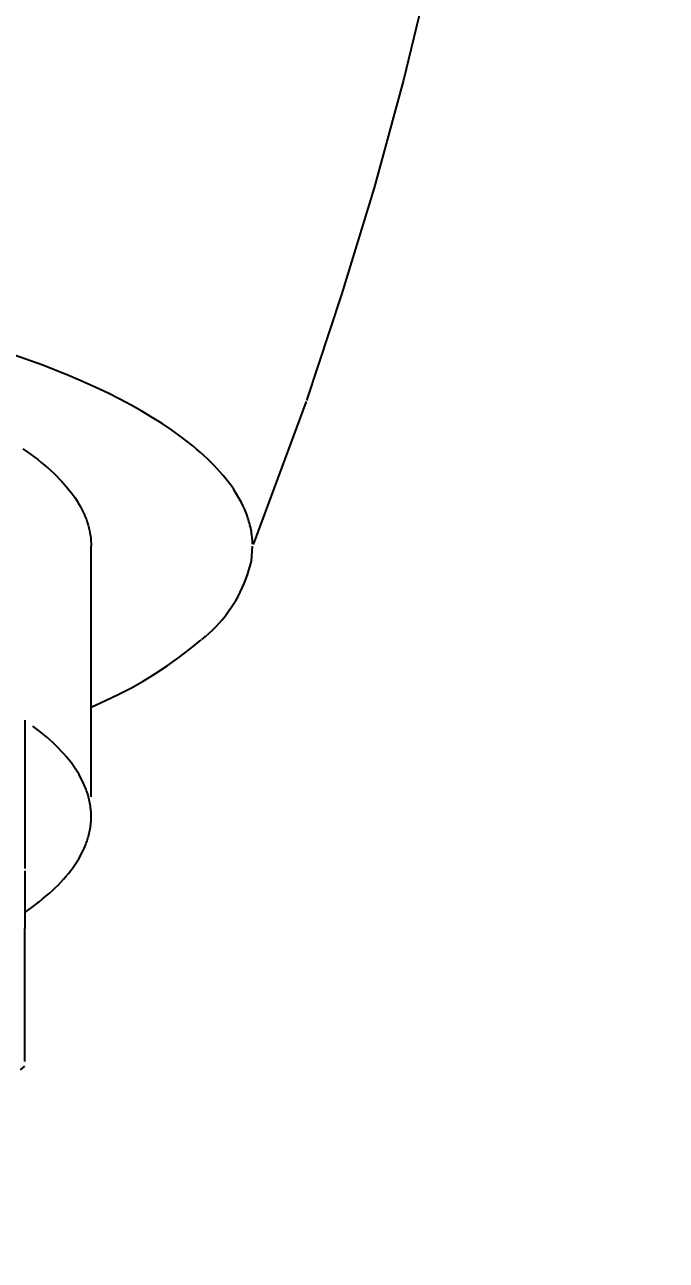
# Model space of a CAD drawing. Header units: millimetres. Extents: x 601 to 1195, y -13 to 407.
# Drawn here: x 1050 to 1060.13, y 168.95 to 188.45 of the extents above; entities that cross this region are included whole.
import ezdxf

# ---------------------------------------------------------------- set-up
doc = ezdxf.new("R2010")
doc.units = ezdxf.units.MM
doc.header["$LTSCALE"] = 0.1
for name, color, linetype in [('DIM', 3, 'Continuous'), ('MAKE2D ______', 7, 'Continuous'), ('MAKE2D ______ - TANGENT', 7, 'Continuous')]:
    doc.layers.add(name, color=color, linetype=linetype)
doc.styles.get("Standard").update_dxf_attribs({"font": 'arial.ttf'})
doc.dimstyles.new('ISO-25', dxfattribs={"dimtxt": 2.5, "dimasz": 2.5, "dimexe": 1.25, "dimexo": 0.625, "dimtad": 1, "dimdec": 1, "dimdsep": 46, "dimtxsty": 'Standard', "dimcen": 2.5, "dimadec": 0, "dimazin": 2, "dimtfac": 1, "dimtdec": 1, "dimtmove": 0, "dimatfit": 3, "dimfxl": 1, "dimarcsym": 0})

# ---------------------------------------------------------------- blocks, each defined once
blk = doc.blocks.new('*D8')
at = {"layer": 'Defpoints', "color": 0, "transparency": 16777216}
for p in [(1039.047, 241.808), (1062.376, 125.523), (1081.539, 125.523)]:
    blk.add_point(p, dxfattribs=at)
at = {"layer": 'DIM', "color": 0, "lineweight": -2, "transparency": 16777216}
for p, q in [((1039.672, 241.808), (1082.789, 241.808)), ((1081.539, 239.308), (1081.539, 128.023)), ((1063.001, 125.523), (1082.789, 125.523))]:
    blk.add_line(p, q, dxfattribs=at)
at = {"layer": 'DIM', "color": 0, "transparency": 16777216}
for points in [[(1081.123, 239.308), (1081.956, 239.308), (1081.539, 241.808)], [(1081.123, 128.023), (1081.956, 128.023), (1081.539, 125.523)]]:
    blk.add_solid(points, dxfattribs=at)
at = {"layer": 'DIM', "color": 0, "transparency": 16777216, "insert": (1079.637, 183.665), "char_height": 2.5, "attachment_point": 5, "rotation": 90}
blk.add_mtext('116.3', dxfattribs=at)

msp = doc.modelspace()

# ---------------------------------------------------------------- linework, layer by layer
at = {"layer": 'MAKE2D ______'}
for p, q in [((1050.283, 183.077), (1049.822, 183.243)), ((1050.716, 182.905), (1050.283, 183.077)), ((1050.923, 182.816), (1050.716, 182.905)), ((1051.122, 182.726), (1050.923, 182.816)), ((1051.314, 182.634), (1051.122, 182.726)), ((1051.499, 182.541), (1051.314, 182.634)), ((1051.677, 182.447), (1051.499, 182.541)), ((1051.848, 182.351), (1051.677, 182.447)), ((1052.011, 182.254), (1051.848, 182.351)), ((1052.166, 182.156), (1052.011, 182.254)), ((1052.314, 182.057), (1052.166, 182.156)), ((1052.455, 181.957), (1052.314, 182.057)), ((1052.587, 181.856), (1052.455, 181.957)), ((1049.97, 181.757), (1050.091, 181.672)), ((1052.651, 181.805), (1052.587, 181.856)), ((1052.712, 181.753), (1052.651, 181.805)), ((1052.772, 181.702), (1052.712, 181.753)), ((1052.829, 181.65), (1052.772, 181.702)), ((1050.091, 181.672), (1050.205, 181.587)), ((1050.205, 181.587), (1050.259, 181.544)), ((1050.259, 181.544), (1050.311, 181.501)), ((1050.311, 181.501), (1050.361, 181.458)), ((1052.885, 181.598), (1052.829, 181.65)), ((1052.938, 181.546), (1052.885, 181.598)), ((1052.99, 181.494), (1052.938, 181.546)), ((1050.361, 181.458), (1050.409, 181.415)), ((1050.409, 181.415), (1050.456, 181.372)), ((1050.456, 181.372), (1050.5, 181.329)), ((1050.5, 181.329), (1050.543, 181.286)), ((1053.039, 181.442), (1052.99, 181.494)), ((1053.087, 181.389), (1053.039, 181.442)), ((1053.132, 181.336), (1053.087, 181.389)), ((1053.175, 181.283), (1053.132, 181.336)), ((1050.543, 181.286), (1050.584, 181.242)), ((1050.584, 181.242), (1050.623, 181.199)), ((1050.623, 181.199), (1050.66, 181.156)), ((1050.66, 181.156), (1050.696, 181.113)), ((1050.696, 181.113), (1050.73, 181.069)), ((1053.217, 181.23), (1053.175, 181.283)), ((1053.256, 181.177), (1053.217, 181.23)), ((1053.293, 181.124), (1053.256, 181.177)), ((1053.328, 181.07), (1053.293, 181.124)), ((1050.73, 181.069), (1050.762, 181.026)), ((1050.762, 181.026), (1050.792, 180.983)), ((1050.792, 180.983), (1050.82, 180.94)), ((1050.82, 180.94), (1050.847, 180.897)), ((1053.361, 181.016), (1053.328, 181.07)), ((1053.392, 180.963), (1053.361, 181.016)), ((1053.421, 180.909), (1053.392, 180.963)), ((1050.847, 180.897), (1050.872, 180.854)), ((1050.872, 180.854), (1050.895, 180.811)), ((1050.895, 180.811), (1050.916, 180.768)), ((1050.916, 180.768), (1050.936, 180.725)), ((1050.936, 180.725), (1050.954, 180.683)), ((1053.447, 180.855), (1053.421, 180.909)), ((1053.472, 180.801), (1053.447, 180.855)), ((1053.494, 180.747), (1053.472, 180.801)), ((1053.504, 180.72), (1053.494, 180.747)), ((1053.514, 180.692), (1053.504, 180.72)), ((1050.954, 180.683), (1050.971, 180.64)), ((1050.971, 180.64), (1050.986, 180.598)), ((1050.986, 180.598), (1050.999, 180.555)), ((1050.999, 180.555), (1051.01, 180.513)), ((1053.524, 180.665), (1053.514, 180.692)), ((1053.532, 180.638), (1053.524, 180.665)), ((1053.54, 180.611), (1053.532, 180.638)), ((1053.548, 180.584), (1053.54, 180.611)), ((1053.555, 180.556), (1053.548, 180.584)), ((1053.562, 180.529), (1053.555, 180.556)), ((1053.568, 180.502), (1053.562, 180.529)), ((1051.01, 180.513), (1051.02, 180.471)), ((1051.02, 180.471), (1051.028, 180.429)), ((1051.028, 180.429), (1051.035, 180.387)), ((1051.035, 180.387), (1051.041, 180.346)), ((1051.041, 180.346), (1051.044, 180.304)), ((1053.573, 180.475), (1053.568, 180.502)), ((1053.578, 180.448), (1053.573, 180.475)), ((1053.582, 180.42), (1053.578, 180.448)), ((1053.586, 180.393), (1053.582, 180.42)), ((1053.589, 180.366), (1053.586, 180.393)), ((1053.592, 180.338), (1053.589, 180.366)), ((1053.594, 180.311), (1053.592, 180.338)), ((1051.044, 180.304), (1051.046, 180.263)), ((1051.046, 180.263), (1051.047, 180.222)), ((1051.047, 176.266), (1051.047, 180.222)), ((1053.577, 179.987), (1053.597, 180.222)), ((1053.596, 180.284), (1053.594, 180.311)), ((1053.597, 180.256), (1053.596, 180.284)), ((1053.559, 179.914), (1053.577, 179.987)), ((1053.491, 179.701), (1053.516, 179.772)), ((1053.516, 179.772), (1053.539, 179.842)), ((1053.539, 179.842), (1053.559, 179.914)), ((1053.401, 179.497), (1053.433, 179.564)), ((1053.433, 179.564), (1053.463, 179.632)), ((1053.463, 179.632), (1053.491, 179.701)), ((1053.291, 179.302), (1053.33, 179.366)), ((1053.33, 179.366), (1053.367, 179.43)), ((1053.367, 179.43), (1053.401, 179.497)), ((1053.162, 179.119), (1053.207, 179.179)), ((1053.207, 179.179), (1053.25, 179.24)), ((1053.25, 179.24), (1053.291, 179.302)), ((1053.016, 178.951), (1053.067, 179.005)), ((1053.067, 179.005), (1053.115, 179.061)), ((1053.115, 179.061), (1053.162, 179.119)), ((1052.795, 178.75), (1052.853, 178.798)), ((1052.853, 178.798), (1052.909, 178.847)), ((1052.909, 178.847), (1052.963, 178.898)), ((1052.963, 178.898), (1053.016, 178.951)), ((1052.433, 178.464), (1052.612, 178.6)), ((1052.612, 178.6), (1052.785, 178.742)), ((1052.25, 178.334), (1052.433, 178.464)), ((1051.871, 178.094), (1052.062, 178.211)), ((1052.062, 178.211), (1052.25, 178.334)), ((1051.675, 177.984), (1051.871, 178.094)), ((1051.273, 177.785), (1051.476, 177.881)), ((1051.476, 177.881), (1051.675, 177.984)), ((1051.047, 177.679), (1051.273, 177.785)), ((1049.997, 177.475), (1049.997, 175.136)), ((1050.237, 177.298), (1050.126, 177.383)), ((1050.29, 177.254), (1050.237, 177.298)), ((1050.342, 177.211), (1050.29, 177.254)), ((1050.392, 177.167), (1050.342, 177.211)), ((1050.44, 177.122), (1050.392, 177.167)), ((1050.487, 177.078), (1050.44, 177.122)), ((1050.532, 177.033), (1050.487, 177.078)), ((1050.575, 176.988), (1050.532, 177.033)), ((1050.616, 176.943), (1050.575, 176.988)), ((1050.656, 176.897), (1050.616, 176.943)), ((1050.694, 176.852), (1050.656, 176.897)), ((1050.73, 176.806), (1050.694, 176.852)), ((1050.764, 176.76), (1050.73, 176.806)), ((1050.796, 176.713), (1050.764, 176.76)), ((1050.826, 176.667), (1050.796, 176.713)), ((1050.855, 176.62), (1050.826, 176.667)), ((1050.881, 176.573), (1050.855, 176.62)), ((1050.906, 176.526), (1050.881, 176.573)), ((1050.928, 176.479), (1050.906, 176.526)), ((1050.939, 176.455), (1050.928, 176.479)), ((1050.949, 176.432), (1050.939, 176.455)), ((1050.959, 176.408), (1050.949, 176.432)), ((1050.968, 176.384), (1050.959, 176.408)), ((1050.976, 176.36), (1050.968, 176.384)), ((1050.985, 176.337), (1050.976, 176.36)), ((1050.992, 176.313), (1050.985, 176.337)), ((1050.999, 176.289), (1050.992, 176.313)), ((1051.006, 176.265), (1050.999, 176.289)), ((1051.012, 176.241), (1051.006, 176.265)), ((1051.018, 176.217), (1051.012, 176.241)), ((1051.023, 176.194), (1051.018, 176.217)), ((1051.028, 176.17), (1051.023, 176.194)), ((1051.032, 176.146), (1051.028, 176.17)), ((1051.036, 176.122), (1051.032, 176.146)), ((1051.039, 176.098), (1051.036, 176.122)), ((1051.041, 176.074), (1051.039, 176.098)), ((1051.044, 176.05), (1051.041, 176.074)), ((1051.045, 176.026), (1051.044, 176.05)), ((1051.04, 175.834), (1051.043, 175.858)), ((1051.043, 175.858), (1051.045, 175.882)), ((1051.046, 176.002), (1051.045, 176.026)), ((1051.045, 175.882), (1051.046, 175.906)), ((1051.047, 175.978), (1051.046, 176.002)), ((1051.046, 175.906), (1051.047, 175.93)), ((1051.047, 175.954), (1051.047, 175.978)), ((1051.047, 175.93), (1051.047, 175.954)), ((1051.004, 175.643), (1051.01, 175.667)), ((1051.01, 175.667), (1051.016, 175.691)), ((1051.016, 175.691), (1051.021, 175.715)), ((1051.021, 175.715), (1051.026, 175.738)), ((1051.026, 175.738), (1051.03, 175.762)), ((1051.03, 175.762), (1051.034, 175.786)), ((1051.034, 175.786), (1051.038, 175.81)), ((1051.038, 175.81), (1051.04, 175.834)), ((1050.925, 175.429), (1050.935, 175.453)), ((1050.935, 175.453), (1050.946, 175.477)), ((1050.946, 175.477), (1050.955, 175.5)), ((1050.955, 175.5), (1050.965, 175.524)), ((1050.965, 175.524), (1050.973, 175.548)), ((1050.973, 175.548), (1050.982, 175.572)), ((1050.982, 175.572), (1050.99, 175.595)), ((1050.99, 175.595), (1050.997, 175.619)), ((1050.997, 175.619), (1051.004, 175.643)), ((1050.821, 175.242), (1050.85, 175.288)), ((1050.85, 175.288), (1050.877, 175.335)), ((1050.877, 175.335), (1050.902, 175.382)), ((1050.902, 175.382), (1050.925, 175.429)), ((1049.997, 175.098), (1049.997, 174.191)), ((1050.687, 175.057), (1050.724, 175.103)), ((1050.724, 175.103), (1050.758, 175.149)), ((1050.758, 175.149), (1050.79, 175.195)), ((1050.79, 175.195), (1050.821, 175.242)), ((1050.479, 174.831), (1050.524, 174.875)), ((1050.524, 174.875), (1050.568, 174.92)), ((1050.568, 174.92), (1050.609, 174.966)), ((1050.609, 174.966), (1050.649, 175.011)), ((1050.649, 175.011), (1050.687, 175.057)), ((1050.281, 174.655), (1050.333, 174.698)), ((1050.333, 174.698), (1050.384, 174.742)), ((1050.384, 174.742), (1050.432, 174.786)), ((1050.432, 174.786), (1050.479, 174.831)), ((1049.997, 174.441), (1050.116, 174.526)), ((1050.116, 174.526), (1050.228, 174.611)), ((1050.228, 174.611), (1050.281, 174.655)), ((1049.997, 172.089), (1049.997, 174.191)), ((1049.93, 171.957), (1049.997, 172.019))]:
    msp.add_line(p, q, dxfattribs=at)
at = {"layer": 'MAKE2D ______ - TANGENT'}
for p, q in [((1056.442, 189.477), (1055.982, 187.573)), ((1055.982, 187.573), (1055.515, 185.875)), ((1055.515, 185.875), (1055.003, 184.191)), ((1055.003, 184.191), (1054.448, 182.521)), ((1054.442, 182.505), (1053.608, 180.25))]:
    msp.add_line(p, q, dxfattribs=at)

# ---------------------------------------------------------------- dimensions: what is measured, and where the dimension line sits
at = {"layer": 'DIM'}
dim = msp.add_linear_dim(base=(1081.539, 125.523), p1=(1039.047, 241.808), p2=(1062.376, 125.523), angle=90, dimstyle='ISO-25', dxfattribs=at)
dim.commit()
dim.dimension.update_dxf_attribs({"geometry": '*D8', "text_midpoint": (1079.637, 183.665)})

doc.saveas('drawing.dxf')
